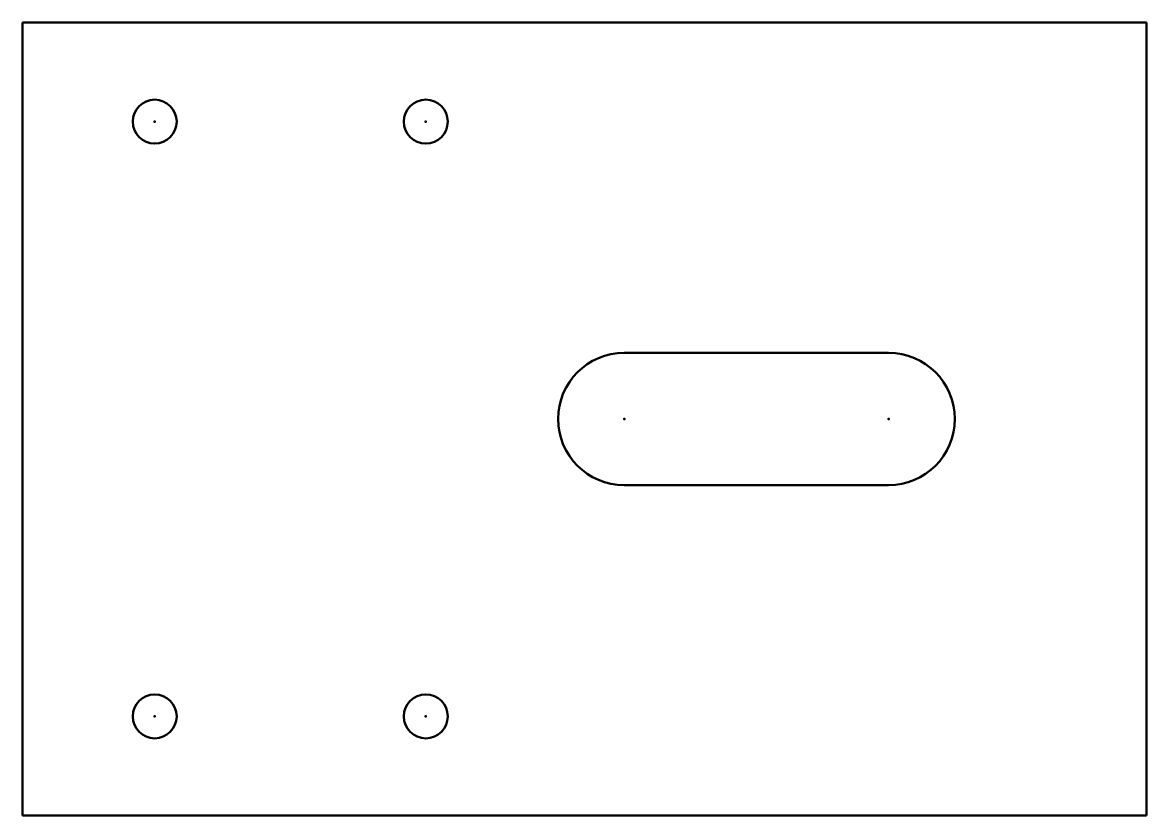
# Model space of a CAD drawing. Header units: millimetres. Extents: x 0 to 170, y -120 to 0.
import ezdxf

# ---------------------------------------------------------------- set-up
doc = ezdxf.new("R2010")
doc.units = ezdxf.units.MM
doc.linetypes.add('Plná', pattern=[0])
for name, color, linetype, lineweight in [('IV_ARC_CENTERS', 7, 'Plná', 50), ('IV_INTERIOR_PROFILES', 7, 'Plná', 50), ('IV_OUTER_PROFILE', 7, 'Plná', 50)]:
    doc.layers.add(name, color=color, linetype=linetype, lineweight=lineweight)

msp = doc.modelspace()

# ---------------------------------------------------------------- linework, layer by layer
at = {"layer": 'IV_ARC_CENTERS'}
for p in [(20, -15), (61, -15), (91, -60), (131, -60), (20, -105), (61, -105)]:
    msp.add_point(p, dxfattribs=at)
at = {"layer": 'IV_INTERIOR_PROFILES'}
for p, q in [((91, -50), (131, -50)), ((131, -70), (91, -70))]:
    msp.add_line(p, q, dxfattribs=at)
for centre in [(20, -15), (61, -15), (20, -105), (61, -105)]:
    msp.add_circle(centre, 3.32, dxfattribs=at)
for centre, start, end in [((91, -60), 90, 270), ((131, -60), 270, 90)]:
    msp.add_arc(centre, 10, start, end, dxfattribs=at)
at = {"layer": 'IV_OUTER_PROFILE'}
for p, q in [((0, 0), (170, 0)), ((0, -120), (0, 0)), ((170, 0), (170, -120)), ((170, -120), (0, -120))]:
    msp.add_line(p, q, dxfattribs=at)

doc.saveas('drawing.dxf')
